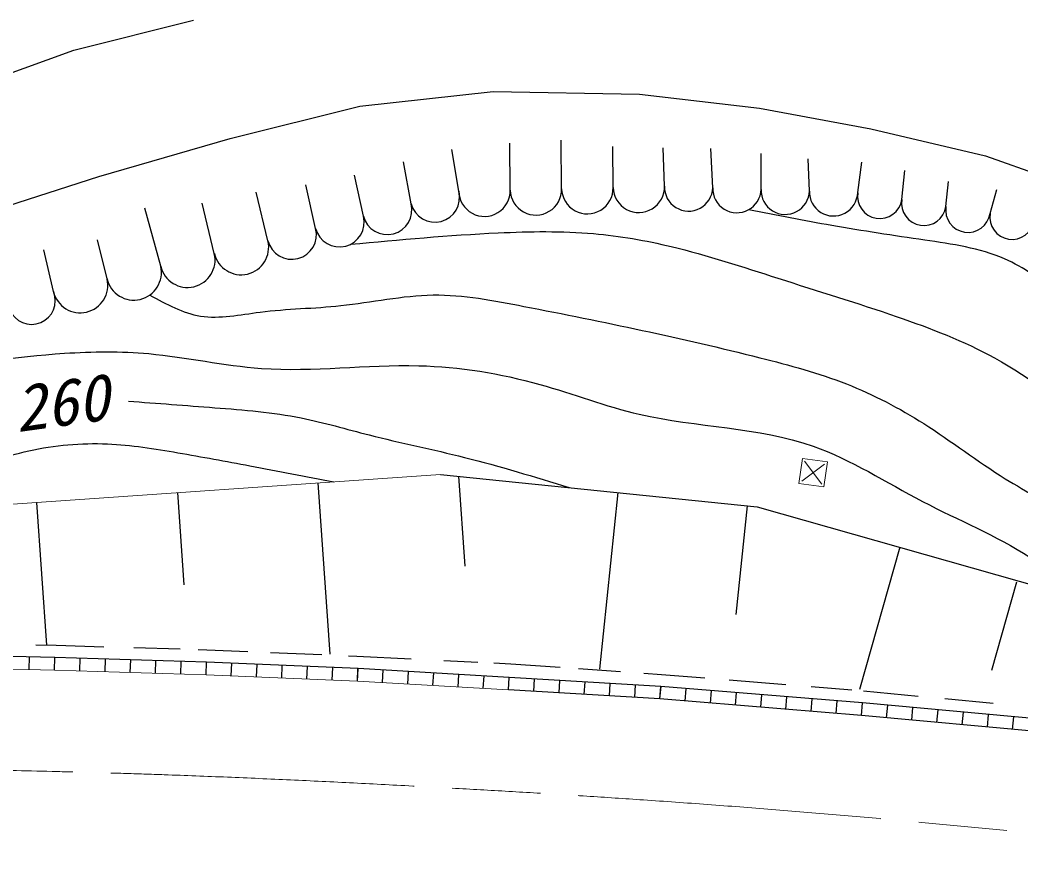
# Model space of a CAD drawing. Units: millimetres, scale not verified. Extents: x -56015503 to -55375503, y -162321055 to -161961055.
# Drawn here: x -55966584 to -55927020, y -162071072 to -162037463 of the extents above; entities that cross this region are included whole.
import ezdxf
from ezdxf.enums import TextEntityAlignment as Align

# ---------------------------------------------------------------- set-up
doc = ezdxf.new("R2010")
doc.units = ezdxf.units.MM
doc.header["$LTSCALE"] = 1000
doc.linetypes.add('CHAIN', pattern=[18.5, 12, -1.5, 3.5, -1.5])
for name, color, linetype, lineweight in [('M-BGD', 7, 'Continuous', 25), ('M-BMK', 2, 'CHAIN', 13), ('M-BMK-ROW', 30, 'Continuous', 13)]:
    doc.layers.add(name, color=color, linetype=linetype, lineweight=lineweight)
doc.styles.add('ＭＳ ゴシック', font='')
doc.styles.get('ＭＳ ゴシック').set_extended_font_data('MS Gothic')

msp = doc.modelspace()

# ---------------------------------------------------------------- linework, layer by layer
at = {"layer": 'M-BGD'}
for p, q in [((-55964451, -162038650), (-55959731, -162037463)), ((-55968527, -162040127), (-55964451, -162038650)), ((-55953158, -162040873), (-55947879, -162040292)), ((-55947879, -162040292), (-55942104, -162040395)), ((-55942104, -162040395), (-55937360, -162040943)), ((-55958272, -162042152), (-55953158, -162040873)), ((-55937360, -162040943), (-55932951, -162041771)), ((-55932951, -162041771), (-55928418, -162042837)), ((-55963468, -162043650), (-55958272, -162042152)), ((-55945176, -162044135), (-55945198, -162042220)), ((-55949242, -162044237), (-55949522, -162042583)), ((-55947209, -162044186), (-55947229, -162042334)), ((-55943143, -162044084), (-55943154, -162042471)), ((-55941111, -162044033), (-55941159, -162042513)), ((-55939201, -162044097), (-55939277, -162042545)), ((-55937292, -162044162), (-55937285, -162042735)), ((-55935383, -162044226), (-55935431, -162042957)), ((-55928418, -162042837), (-55923311, -162044637)), ((-55951127, -162044727), (-55951428, -162043071)), ((-55933473, -162044290), (-55933307, -162043079)), ((-55931729, -162044566), (-55931611, -162043412)), ((-55969468, -162045576), (-55963468, -162043650)), ((-55953013, -162045216), (-55953361, -162043602)), ((-55954899, -162045706), (-55955291, -162043986)), ((-55929985, -162044841), (-55929890, -162043850)), ((-55928241, -162045117), (-55927977, -162044169)), ((-55956785, -162046196), (-55957246, -162044266)), ((-55961024, -162047200), (-55961652, -162044905)), ((-55958904, -162046698), (-55959386, -162044699)), ((-55963143, -162047702), (-55963524, -162046157)), ((-55965263, -162048204), (-55965637, -162046547)), ((-55949959, -162055432), (-55937452, -162056713)), ((-55948992, -162059059), (-55949239, -162055505)), ((-55954331, -162062536), (-55954800, -162055767)), ((-55960096, -162059793), (-55960350, -162056152)), ((-55943664, -162063133), (-55942937, -162056152)), ((-55965524, -162062178), (-55965917, -162056538)), ((-55938274, -162060974), (-55937827, -162056674)), ((-55937452, -162056713), (-55921332, -162061296)), ((-55933387, -162063923), (-55931793, -162058296)), ((-55928173, -162063176), (-55927183, -162059681)), ((-55965964, -162062170), (-55965162, -162062185)), ((-55965162, -162062185), (-55963271, -162062242)), ((-55962087, -162062278), (-55960248, -162062334)), ((-55959547, -162062355), (-55959200, -162062365)), ((-55959200, -162062365), (-55957573, -162062434)), ((-55965208, -162062665), (-55971205, -162062532)), ((-55966220, -162063143), (-55966209, -162062643)), ((-55965222, -162063165), (-55965206, -162062665)), ((-55965222, -162063165), (-55965211, -162062665)), ((-55959210, -162062860), (-55965208, -162062665)), ((-55964223, -162063198), (-55964207, -162062698)), ((-55963224, -162063230), (-55963208, -162062730)), ((-55962225, -162063262), (-55962209, -162062763)), ((-55961226, -162063295), (-55961210, -162062795)), ((-55956680, -162062472), (-55954652, -162062558)), ((-55953605, -162062603), (-55953275, -162062617)), ((-55953275, -162062617), (-55951126, -162062724)), ((-55949826, -162062789), (-55948487, -162062856)), ((-55960228, -162063327), (-55960211, -162062828)), ((-55959229, -162063360), (-55959208, -162062860)), ((-55959229, -162063360), (-55959212, -162062860)), ((-55953225, -162063104), (-55959210, -162062860)), ((-55958232, -162063400), (-55958212, -162062901)), ((-55957236, -162063441), (-55957215, -162062941)), ((-55956239, -162063482), (-55956219, -162062982)), ((-55955243, -162063522), (-55955223, -162063023)), ((-55954246, -162063563), (-55954226, -162063063)), ((-55953250, -162063603), (-55953221, -162063104)), ((-55953250, -162063603), (-55953230, -162063104)), ((-55947247, -162063455), (-55953225, -162063104)), ((-55952254, -162063662), (-55952225, -162063163)), ((-55947855, -162062887), (-55947188, -162062920)), ((-55947188, -162062920), (-55945231, -162063058)), ((-55944512, -162063108), (-55942854, -162063225)), ((-55951259, -162063720), (-55951229, -162063221)), ((-55950263, -162063779), (-55950234, -162063280)), ((-55949267, -162063837), (-55949238, -162063338)), ((-55948272, -162063896), (-55948242, -162063396)), ((-55947276, -162063954), (-55947246, -162063455)), ((-55947276, -162063954), (-55947247, -162063455)), ((-55941252, -162063811), (-55947247, -162063455)), ((-55946278, -162064013), (-55946248, -162063514)), ((-55945280, -162064073), (-55945250, -162063574)), ((-55941929, -162063290), (-55941229, -162063339)), ((-55941229, -162063339), (-55939511, -162063478)), ((-55938552, -162063556), (-55936317, -162063737)), ((-55941288, -162064310), (-55947276, -162063954)), ((-55944282, -162064132), (-55944252, -162063633)), ((-55943284, -162064191), (-55943254, -162063692)), ((-55942286, -162064251), (-55942256, -162063752)), ((-55941288, -162064310), (-55941258, -162063811)), ((-55941288, -162064310), (-55941247, -162063812)), ((-55933285, -162064468), (-55941252, -162063811)), ((-55940293, -162064392), (-55940252, -162063894)), ((-55939298, -162064474), (-55939257, -162063976)), ((-55935318, -162063818), (-55933709, -162063949)), ((-55933242, -162063987), (-55931088, -162064193)), ((-55933328, -162064966), (-55941288, -162064310)), ((-55938303, -162064556), (-55938262, -162064058)), ((-55937308, -162064638), (-55937267, -162064140)), ((-55936313, -162064720), (-55936272, -162064222)), ((-55935318, -162064802), (-55935277, -162064304)), ((-55934323, -162064884), (-55934282, -162064386)), ((-55930028, -162064294), (-55928121, -162064476)), ((-55933328, -162064966), (-55933283, -162064468)), ((-55933328, -162064966), (-55933287, -162064468)), ((-55925305, -162065201), (-55933285, -162064468)), ((-55932332, -162065057), (-55932286, -162064560)), ((-55931335, -162065149), (-55931290, -162064651)), ((-55930339, -162065240), (-55930293, -162064743)), ((-55925356, -162065698), (-55933328, -162064966)), ((-55929342, -162065332), (-55929296, -162064834)), ((-55928346, -162065423), (-55928300, -162064926)), ((-55927349, -162065515), (-55927303, -162065017))]:
    msp.add_line(p, q, dxfattribs=at)
at = {"layer": 'M-BGD', "lineweight": 13}
for p, q in [((-55973222, -162057044), (-55949959, -162055432)), ((-55965222, -162063165), (-55971213, -162063032)), ((-55959229, -162063360), (-55965222, -162063165)), ((-55953250, -162063603), (-55959229, -162063360)), ((-55947276, -162063954), (-55953250, -162063603))]:
    msp.add_line(p, q, dxfattribs=at)
at = {"layer": 'M-BGD'}
for centre, radius, start, end in [((-55948225, -162044211), 1017, 181.4373, 1.4373), ((-55946193, -162044160), 1017, 181.4373, 1.4373), ((-55944160, -162044109), 1017, 181.4373, 1.4373), ((-55942127, -162044058), 1017, 181.4373, 1.4373), ((-55940156, -162044065), 955, 178.0709, 358.0709), ((-55938247, -162044129), 955, 178.0709, 358.0709), ((-55936337, -162044194), 955, 178.0709, 358.0709), ((-55934428, -162044258), 955, 178.0709, 358.0709), ((-55950184, -162044482), 974, 194.558, 14.558), ((-55932601, -162044428), 883, 171.0198, 351.0198), ((-55930857, -162044704), 883, 171.0198, 351.0198), ((-55952070, -162044972), 974, 194.558, 14.558), ((-55929113, -162044979), 883, 171.0198, 351.0198), ((-55953956, -162045461), 974, 194.558, 14.558), ((-55927369, -162045255), 883, 171.0198, 351.0198), ((-55955842, -162045951), 974, 194.558, 14.558), ((-55957844, -162046447), 1089, 193.326, 13.326), ((-55959964, -162046949), 1089, 193.326, 13.326), ((-55962084, -162047451), 1089, 193.326, 13.326), ((-55964203, -162047953), 1089, 193.326, 13.326), ((-55966125, -162048563), 934, 202.6193, 22.6193)]:
    msp.add_arc(centre, radius, start, end, dxfattribs=at)
for points, knots in [([(-55907940, -162061561), (-55908854, -162061002), (-55909767, -162060443), (-55910700, -162059915), (-55911200, -162059632), (-55911704, -162059359), (-55912191, -162059057), (-55913137, -162058468), (-55914013, -162057770), (-55914937, -162057140), (-55915852, -162056516), (-55916814, -162055958), (-55917679, -162055277), (-55918626, -162054530), (-55919457, -162053634), (-55920383, -162052851), (-55921390, -162051997), (-55922511, -162051276), (-55923478, -162050390), (-55924207, -162049722), (-55924849, -162048961), (-55925593, -162048293), (-55926216, -162047734), (-55926910, -162047241), (-55927667, -162046910), (-55928653, -162046480), (-55929745, -162046325), (-55930824, -162046167), (-55932061, -162045987), (-55933279, -162045803), (-55934496, -162045589), (-55935592, -162045397), (-55936687, -162045181), (-55937783, -162044965)], [0, 0, 0, 0, 1, 1, 1, 2, 2, 2, 3, 3, 3, 4, 4, 4, 5, 5, 5, 6, 6, 6, 7, 7, 7, 8, 8, 8, 9, 9, 9, 10, 10, 10, 11, 11, 11, 11]), ([(-55953518, -162046331), (-55951576, -162046150), (-55949634, -162045969), (-55947683, -162045879), (-55946426, -162045820), (-55945165, -162045800), (-55943914, -162045909), (-55942880, -162046000), (-55941853, -162046179), (-55940842, -162046421), (-55939415, -162046762), (-55938023, -162047228), (-55936627, -162047674), (-55935056, -162048176), (-55933482, -162048654), (-55931920, -162049194), (-55930597, -162049652), (-55929283, -162050154), (-55928064, -162050826), (-55926608, -162051630), (-55925288, -162052676), (-55923964, -162053698), (-55922917, -162054506), (-55921867, -162055298), (-55920812, -162056093), (-55919891, -162056788), (-55918965, -162057484), (-55917965, -162058054), (-55917005, -162058602), (-55915975, -162059033), (-55915018, -162059586), (-55914425, -162059929), (-55913861, -162060318), (-55913286, -162060696), (-55912553, -162061177), (-55911804, -162061639), (-55911152, -162062217), (-55910914, -162062428), (-55910689, -162062655), (-55910464, -162062881)], [0, 0, 0, 0, 1, 1, 1, 2, 2, 2, 3, 3, 3, 4, 4, 4, 5, 5, 5, 6, 6, 6, 7, 7, 7, 8, 8, 8, 9, 9, 9, 10, 10, 10, 11, 11, 11, 12, 12, 12, 13, 13, 13, 13]), ([(-55961452, -162048338), (-55960798, -162048698), (-55960144, -162049058), (-55959449, -162049169), (-55958694, -162049289), (-55957890, -162049114), (-55957097, -162049012), (-55956019, -162048874), (-55954963, -162048870), (-55953904, -162048757), (-55952690, -162048627), (-55951474, -162048353), (-55950257, -162048335), (-55949057, -162048319), (-55947855, -162048552), (-55946664, -162048785), (-55945094, -162049093), (-55943541, -162049401), (-55941990, -162049734), (-55940435, -162050068), (-55938883, -162050427), (-55937336, -162050817), (-55936178, -162051109), (-55935024, -162051418), (-55933915, -162051854), (-55932852, -162052273), (-55931831, -162052808), (-55930864, -162053421), (-55929768, -162054117), (-55928741, -162054914), (-55927642, -162055599), (-55926798, -162056125), (-55925911, -162056585), (-55925070, -162057123), (-55924167, -162057699), (-55923317, -162058363), (-55922389, -162058882), (-55921363, -162059455), (-55920242, -162059849), (-55919139, -162060298), (-55918012, -162060756), (-55916903, -162061272), (-55915930, -162061983), (-55915473, -162062317), (-55915046, -162062694), (-55914629, -162063080), (-55914326, -162063361), (-55914028, -162063647), (-55913731, -162063933)], [0, 0, 0, 0, 1, 1, 1, 2, 2, 2, 3, 3, 3, 4, 4, 4, 5, 5, 5, 6, 6, 6, 7, 7, 7, 8, 8, 8, 9, 9, 9, 10, 10, 10, 11, 11, 11, 12, 12, 12, 13, 13, 13, 14, 14, 14, 15, 15, 15, 16, 16, 16, 16]), ([(-55970638, -162051380), (-55968708, -162051075), (-55966778, -162050769), (-55964828, -162050642), (-55963718, -162050570), (-55962602, -162050556), (-55961494, -162050656), (-55960004, -162050790), (-55958531, -162051131), (-55957045, -162051237), (-55954986, -162051384), (-55952902, -162051077), (-55950826, -162051132), (-55949209, -162051174), (-55947597, -162051435), (-55946041, -162051872), (-55944721, -162052243), (-55943440, -162052741), (-55942105, -162053051), (-55939836, -162053576), (-55937407, -162053555), (-55935239, -162054314), (-55933733, -162054842), (-55932354, -162055745), (-55930908, -162056500), (-55929485, -162057243), (-55927997, -162057841), (-55926672, -162058708), (-55925901, -162059212), (-55925185, -162059808), (-55924470, -162060404)], [0, 0, 0, 0, 1, 1, 1, 2, 2, 2, 3, 3, 3, 4, 4, 4, 5, 5, 5, 6, 6, 6, 7, 7, 7, 8, 8, 8, 9, 9, 9, 10, 10, 10, 10]), ([(-55962300, -162052533), (-55961163, -162052618), (-55960026, -162052703), (-55958886, -162052792), (-55957740, -162052882), (-55956590, -162052975), (-55955467, -162053199), (-55954565, -162053378), (-55953679, -162053641), (-55952786, -162053869), (-55951534, -162054189), (-55950267, -162054442), (-55949015, -162054756), (-55947624, -162055105), (-55946252, -162055529), (-55944879, -162055952)], [0, 0, 0, 0, 1, 1, 1, 2, 2, 2, 3, 3, 3, 4, 4, 4, 5, 5, 5, 5]), ([(-55973458, -162057082), (-55972997, -162056803), (-55972536, -162056524), (-55972050, -162056302), (-55971123, -162055877), (-55970108, -162055659), (-55969121, -162055366), (-55968153, -162055078), (-55967212, -162054718), (-55966233, -162054495), (-55965221, -162054264), (-55964167, -162054180), (-55963127, -162054225), (-55962190, -162054267), (-55961264, -162054413), (-55960342, -162054572), (-55959391, -162054736), (-55958444, -162054913), (-55957497, -162055092), (-55956391, -162055301), (-55955286, -162055512), (-55954181, -162055724)], [0, 0, 0, 0, 1, 1, 1, 2, 2, 2, 3, 3, 3, 4, 4, 4, 5, 5, 5, 6, 6, 6, 7, 7, 7, 7])]:
    msp.add_open_spline(points, degree=3, knots=knots, dxfattribs=at)
at = {"layer": 'M-BMK'}
msp.add_open_spline([(-55877638, -162076937), (-55878277, -162076818), (-55878915, -162076698), (-55879554, -162076581), (-55880207, -162076461), (-55880861, -162076343), (-55881514, -162076225), (-55882168, -162076107), (-55882822, -162075991), (-55883476, -162075875), (-55883717, -162075833), (-55883959, -162075791), (-55884201, -162075748), (-55884442, -162075706), (-55884684, -162075664), (-55884926, -162075622), (-55885168, -162075580), (-55885409, -162075538), (-55885651, -162075497), (-55887257, -162075220), (-55888864, -162074947), (-55890471, -162074676), (-55893488, -162074166), (-55896506, -162073659), (-55899528, -162073175), (-55902687, -162072669), (-55905850, -162072187), (-55909020, -162071757), (-55910703, -162071529), (-55912387, -162071315), (-55914072, -162071101), (-55916977, -162070730), (-55919883, -162070357), (-55922793, -162070025), (-55925789, -162069683), (-55928790, -162069385), (-55931794, -162069113), (-55935174, -162068807), (-55938558, -162068534), (-55941944, -162068302), (-55944930, -162068096), (-55947918, -162067922), (-55950907, -162067762), (-55954230, -162067584), (-55957555, -162067423), (-55960881, -162067306), (-55963032, -162067231), (-55965183, -162067175), (-55967334, -162067130), (-55967693, -162067123), (-55968051, -162067116), (-55968410, -162067109), (-55968768, -162067102), (-55969127, -162067096), (-55969486, -162067090), (-55969844, -162067084), (-55970203, -162067078), (-55970561, -162067073), (-55971065, -162067065), (-55971569, -162067058), (-55972073, -162067052), (-55972577, -162067046), (-55973081, -162067040), (-55973585, -162067035), (-55974060, -162067030), (-55974534, -162067024), (-55975009, -162067019)], degree=3, knots=[0, 0, 0, 0, 1, 1, 1, 2, 2, 2, 3, 3, 3, 4, 4, 4, 5, 5, 5, 6, 6, 6, 7, 7, 7, 8, 8, 8, 9, 9, 9, 10, 10, 10, 11, 11, 11, 12, 12, 12, 13, 13, 13, 14, 14, 14, 15, 15, 15, 16, 16, 16, 17, 17, 17, 18, 18, 18, 19, 19, 19, 20, 20, 20, 21, 21, 21, 22, 22, 22, 22], dxfattribs=at)
at = {"layer": 'M-BMK-ROW'}
for p, q in [((-55935660, -162054797), (-55935800, -162055787)), ((-55934670, -162054938), (-55935660, -162054797)), ((-55935687, -162055702), (-55934783, -162055023)), ((-55934895, -162055815), (-55935575, -162054910)), ((-55934810, -162055928), (-55934670, -162054938)), ((-55935800, -162055787), (-55934810, -162055928))]:
    msp.add_line(p, q, dxfattribs=at)

# ---------------------------------------------------------------- texts
at = {"layer": 'M-BGD', "style": 'ＭＳ ゴシック', "oblique": 15}
msp.add_text('260', height=1833, rotation=7.849, dxfattribs=at).set_placement((-55966813, -162052854), align=Align.MIDDLE_LEFT)

doc.saveas('drawing.dxf')
